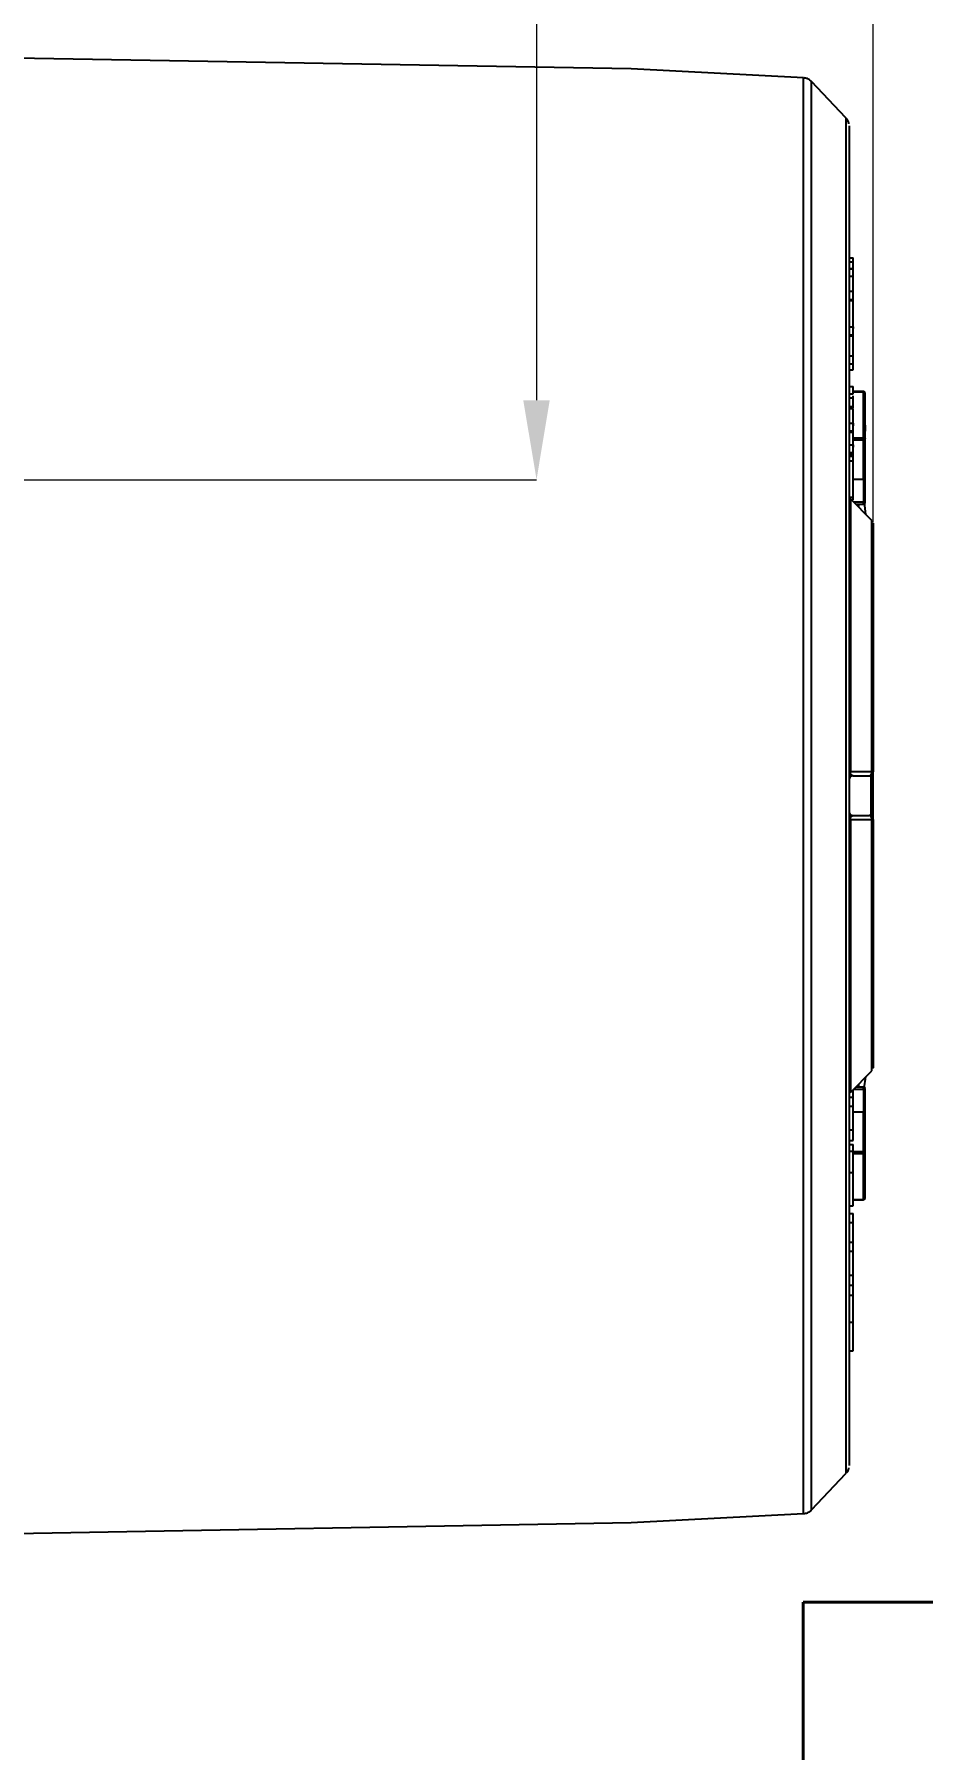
# Model space of a CAD drawing. Header units: millimetres. Extents: x 2028 to 4172, y 863 to 2379.
# Drawn here: x 3130.8 to 3242.7, y 1099.5 to 1315.4 of the extents above; entities that cross this region are included whole.
import ezdxf

# ---------------------------------------------------------------- set-up
doc = ezdxf.new("R2010")
doc.units = ezdxf.units.MM
for name, color, linetype, lineweight in [('AM_5', 3, 'Continuous', 25), ('AM_BOR', 7, 'Continuous', 50), ('粗实线', 7, 'Continuous', 40)]:
    doc.layers.add(name, color=color, linetype=linetype, lineweight=lineweight)
doc.styles.add('SLDTEXTSTYLE1', font='txt.shx', dxfattribs={"width": 0.7, "bigfont": 'gbcbig.shx'})
doc.dimstyles.new('SLDDIMSTYLE12$0', dxfattribs={"dimtxt": 12, "dimasz": 10, "dimexe": 0, "dimexo": 0.0625, "dimgap": 0.875, "dimtad": 1, "dimdec": 1, "dimlfac": 1.8, "dimrnd": 1e-09, "dimzin": 12, "dimdsep": 46, "dimtxsty": 'SLDTEXTSTYLE1', "dimcen": 0.09, "dimdle": 8.16, "dimclrd": 3, "dimclre": 3, "dimadec": 0, "dimazin": 3, "dimtfac": 1, "dimtdec": 1, "dimtofl": 0, "dimtmove": 0, "dimatfit": 3, "dimfxl": 0, "dimfrac": 2, "dimtolj": 1, "dimlwd": 5, "dimlwe": 5, "dimarcsym": 0})

# ---------------------------------------------------------------- blocks, each defined once
blk = doc.blocks.new('*D45')
at = {"layer": 'AM_5', "color": 3, "lineweight": 5, "transparency": 16777216}
blk.add_line((3064.46, 1331.08), (3064.46, 1409.27), dxfattribs=at)
at = {"layer": 'AM_5', "color": 3, "linetype": 'Continuous', "lineweight": 5, "transparency": 16777216}
for p, q in [((3074.46, 1409.27), (3226.46, 1409.27)), ((3236.46, 1253.93), (3236.46, 1409.27))]:
    blk.add_line(p, q, dxfattribs=at)
at = {"layer": 'AM_5', "color": 3, "transparency": 16777216}
for points in [[(3074.46, 1410.93), (3074.46, 1407.6), (3064.46, 1409.27)], [(3226.46, 1410.93), (3226.46, 1407.6), (3236.46, 1409.27)]]:
    blk.add_solid(points, dxfattribs=at)
at = {"layer": 'Defpoints', "color": 0, "transparency": 16777216}
for p in [(3236.46, 1409.27), (3064.46, 1331.02), (3236.46, 1253.86)]:
    blk.add_point(p, dxfattribs=at)
at = {"layer": 'AM_5', "color": 0, "transparency": 16777216, "insert": (3150.46, 1416.14), "char_height": 12, "attachment_point": 5, "style": 'SLDTEXTSTYLE1'}
blk.add_mtext('\\A1;175', dxfattribs=at)
blk = doc.blocks.new('*D47')
at = {"layer": 'AM_5', "color": 3, "lineweight": 5, "transparency": 16777216}
blk.add_line((3236.01, 1331.08), (3236.01, 1408.56), dxfattribs=at)
at = {"layer": 'AM_5', "color": 3, "linetype": 'Continuous', "lineweight": 5, "transparency": 16777216}
for p, q in [((3246.01, 1408.56), (3398.01, 1408.56)), ((3408.01, 1253.93), (3408.01, 1408.56))]:
    blk.add_line(p, q, dxfattribs=at)
at = {"layer": 'AM_5', "color": 3, "transparency": 16777216}
for points in [[(3246.01, 1410.23), (3246.01, 1406.9), (3236.01, 1408.56)], [(3398.01, 1410.23), (3398.01, 1406.9), (3408.01, 1408.56)]]:
    blk.add_solid(points, dxfattribs=at)
at = {"layer": 'Defpoints', "color": 0, "transparency": 16777216}
for p in [(3408.01, 1408.56), (3236.01, 1331.02), (3408.01, 1253.86)]:
    blk.add_point(p, dxfattribs=at)
at = {"layer": 'AM_5', "color": 0, "transparency": 16777216, "insert": (3311.72, 1415.44), "char_height": 12, "attachment_point": 5, "style": 'SLDTEXTSTYLE1'}
blk.add_mtext('\\A1;195', dxfattribs=at)
blk = doc.blocks.new('*D61')
at = {"layer": 'AM_5', "color": 3, "lineweight": 5, "transparency": 16777216}
blk.add_line((3179.73, 1376.79), (3194.08, 1376.79), dxfattribs=at)
at = {"layer": 'AM_5', "color": 3, "linetype": 'Continuous', "lineweight": 5, "transparency": 16777216}
for p, q in [((3194.08, 1366.79), (3194.08, 1269.34)), ((2934.13, 1259.34), (3194.08, 1259.34))]:
    blk.add_line(p, q, dxfattribs=at)
at = {"layer": 'AM_5', "color": 3, "transparency": 16777216}
for points in [[(3192.41, 1366.79), (3195.74, 1366.79), (3194.08, 1376.79)], [(3192.41, 1269.34), (3195.74, 1269.34), (3194.08, 1259.34)]]:
    blk.add_solid(points, dxfattribs=at)
at = {"layer": 'Defpoints', "color": 0, "transparency": 16777216}
for p in [(3179.67, 1376.79), (2934.07, 1259.34), (3194.08, 1259.34)]:
    blk.add_point(p, dxfattribs=at)
at = {"layer": 'AM_5', "color": 0, "transparency": 16777216, "insert": (3187.2, 1327.29), "char_height": 12, "attachment_point": 5, "rotation": 90, "style": 'SLDTEXTSTYLE1'}
blk.add_mtext('\\A1;115', dxfattribs=at)
blk = doc.blocks.new('rA3')
at = {"layer": '粗实线'}
for p, q in [((568.384, 174.26), (568.384, 129.26)), ((748.384, 174.26), (568.384, 174.26))]:
    blk.add_line(p, q, dxfattribs=at)

msp = doc.modelspace()

# ---------------------------------------------------------------- linework, layer by layer
at = {"color": 7, "linetype": 'Continuous', "lineweight": 25}
for p, q in [((3205.987, 1311.05), (3076.461, 1313.311)), ((3227.715, 1309.911), (3205.987, 1311.05)), ((3233.049, 1304.889), (3228.725, 1309.446)), ((3233.461, 1287.261), (3233.961, 1287.261)), ((3233.461, 1286.75), (3233.961, 1286.75)), ((3233.961, 1286.75), (3233.961, 1287.261)), ((3233.961, 1285.92), (3233.961, 1286.75)), ((3233.461, 1285.92), (3233.961, 1285.92)), ((3233.461, 1285.857), (3233.961, 1285.857)), ((3233.461, 1284.963), (3233.961, 1284.963)), ((3233.961, 1284.963), (3233.961, 1285.857)), ((3233.461, 1283.048), (3233.961, 1283.048)), ((3233.961, 1282.027), (3233.961, 1283.048)), ((3233.461, 1282.027), (3233.961, 1282.027)), ((3233.461, 1281.899), (3233.961, 1281.899)), ((3233.961, 1282.155), (3233.961, 1282.15)), ((3233.961, 1281.899), (3233.961, 1282.027)), ((3233.961, 1278.581), (3233.961, 1281.899)), ((3233.461, 1278.581), (3233.961, 1278.581)), ((3233.961, 1277.559), (3233.961, 1278.581)), ((3233.461, 1277.559), (3233.961, 1277.559)), ((3233.461, 1277.432), (3233.961, 1277.432)), ((3233.961, 1277.432), (3233.961, 1277.559)), ((3233.961, 1274.942), (3233.961, 1277.432)), ((3233.461, 1274.942), (3233.961, 1274.942)), ((3233.461, 1273.921), (3233.961, 1273.921)), ((3233.961, 1273.921), (3233.961, 1274.942)), ((3233.961, 1273.155), (3233.961, 1273.921)), ((3233.461, 1273.155), (3233.961, 1273.155)), ((3233.461, 1271.049), (3233.961, 1271.049)), ((3233.461, 1270.156), (3233.961, 1270.156)), ((3233.461, 1269.645), (3233.961, 1269.645)), ((3233.961, 1270.156), (3233.961, 1271.049)), ((3235.261, 1270.42), (3233.961, 1270.42)), ((3233.961, 1270.386), (3235.261, 1270.386)), ((3233.961, 1268.56), (3233.961, 1269.645)), ((3233.461, 1268.56), (3233.961, 1268.56)), ((3233.461, 1268.369), (3233.961, 1268.369)), ((3233.461, 1268.305), (3233.961, 1268.305)), ((3233.961, 1268.369), (3233.961, 1268.56)), ((3233.961, 1266.454), (3233.961, 1268.305)), ((3233.461, 1266.454), (3233.961, 1266.454)), ((3233.461, 1265.496), (3233.961, 1265.496)), ((3233.461, 1265.305), (3233.961, 1265.305)), ((3233.961, 1265.496), (3233.961, 1266.454)), ((3233.961, 1265.305), (3233.961, 1265.496)), ((3233.961, 1263.709), (3233.961, 1265.305)), ((3235.461, 1266.196), (3235.461, 1265.431)), ((3233.461, 1263.709), (3233.961, 1263.709)), ((3233.961, 1264.605), (3235.261, 1264.605)), ((3233.961, 1264.351), (3235.261, 1264.351)), ((3233.961, 1262.752), (3233.961, 1263.709)), ((3235.261, 1259.419), (3235.261, 1264.351)), ((3235.461, 1259.56), (3235.461, 1264.493)), ((3233.461, 1262.752), (3233.961, 1262.752)), ((3233.961, 1262.56), (3233.461, 1262.56)), ((3233.461, 1262.433), (3233.961, 1262.433)), ((3233.461, 1262.305), (3233.961, 1262.305)), ((3233.461, 1261.731), (3233.961, 1261.731)), ((3233.961, 1262.56), (3233.961, 1262.752)), ((3233.961, 1262.433), (3233.961, 1262.56)), ((3233.961, 1262.369), (3233.961, 1262.433)), ((3233.961, 1262.305), (3233.961, 1262.369)), ((3233.961, 1261.731), (3233.961, 1262.305)), ((3233.961, 1259.419), (3235.261, 1259.419)), ((3233.461, 1257.135), (3233.961, 1257.135)), ((3236.314, 1254.217), (3233.607, 1256.924)), ((3233.715, 1256.816), (3233.961, 1256.816)), ((3233.961, 1256.816), (3233.961, 1257.135)), ((3235.261, 1256.494), (3234.037, 1256.494)), ((3234.291, 1256.241), (3235.261, 1256.241)), ((3234.294, 1256.237), (3235.261, 1256.237)), ((3234.657, 1255.874), (3234.657, 1256.237)), ((3234.661, 1255.871), (3234.661, 1256.237)), ((3235.261, 1256.237), (3235.261, 1256.241)), ((3236.421, 1248.202), (3236.397, 1248.13)), ((3236.415, 1248.17), (3236.434, 1248.233)), ((3236.437, 1248.246), (3236.444, 1248.269)), ((3233.608, 1222.599), (3236.315, 1222.601)), ((3233.961, 1222.07), (3235.961, 1222.07)), ((3236.315, 1222.601), (3236.315, 1223.084)), ((3236.315, 1216.539), (3233.608, 1216.542)), ((3233.84, 1217.04), (3233.961, 1217.07)), ((3233.961, 1217.07), (3235.961, 1217.07)), ((3236.315, 1215.608), (3236.315, 1216.539)), ((3236.444, 1193.722), (3236.454, 1193.724)), ((3236.397, 1191.011), (3236.421, 1190.938)), ((3236.434, 1190.908), (3236.415, 1190.971)), ((3236.461, 1190.725), (3236.436, 1190.9)), ((3236.444, 1190.872), (3236.437, 1190.895)), ((3233.607, 1182.217), (3236.314, 1184.924)), ((3234.657, 1182.903), (3234.657, 1183.267)), ((3234.661, 1182.903), (3234.661, 1183.27)), ((3235.345, 1182.763), (3235.563, 1184.173)), ((3233.461, 1181.646), (3233.961, 1181.646)), ((3233.961, 1181.646), (3233.961, 1182.57)), ((3233.961, 1180.501), (3233.961, 1181.646)), ((3234.036, 1182.646), (3235.261, 1182.646)), ((3235.261, 1182.899), (3234.29, 1182.899)), ((3235.261, 1182.903), (3234.293, 1182.903)), ((3235.261, 1182.899), (3235.261, 1182.903)), ((3233.461, 1180.501), (3233.961, 1180.501)), ((3233.961, 1177.483), (3233.961, 1180.501)), ((3235.261, 1179.721), (3233.961, 1179.721)), ((3235.261, 1174.789), (3235.261, 1179.721)), ((3235.461, 1174.647), (3235.461, 1179.58)), ((3233.961, 1177.483), (3233.461, 1177.483)), ((3233.461, 1176.194), (3233.961, 1176.194)), ((3233.461, 1175.669), (3233.961, 1175.669)), ((3233.461, 1174.822), (3233.961, 1174.822)), ((3233.961, 1174.822), (3233.961, 1175.669)), ((3233.961, 1172.147), (3233.961, 1174.822)), ((3233.961, 1174.789), (3235.261, 1174.789)), ((3233.961, 1174.535), (3235.261, 1174.535)), ((3235.461, 1171.509), (3235.461, 1174.647)), ((3233.461, 1172.147), (3233.961, 1172.147)), ((3235.461, 1168.92), (3235.461, 1171.509)), ((3233.461, 1167.962), (3233.961, 1167.962)), ((3233.961, 1168.754), (3235.261, 1168.754)), ((3233.961, 1168.72), (3235.261, 1168.72)), ((3233.461, 1167.002), (3233.961, 1167.002)), ((3233.461, 1165.859), (3233.961, 1165.859)), ((3233.961, 1163.398), (3233.961, 1165.859)), ((3233.461, 1163.398), (3233.961, 1163.398)), ((3233.461, 1162.253), (3233.961, 1162.253)), ((3233.961, 1162.253), (3233.961, 1163.398)), ((3233.961, 1159.235), (3233.961, 1162.253)), ((3233.461, 1159.235), (3233.961, 1159.235)), ((3233.461, 1157.956), (3233.961, 1157.956)), ((3233.461, 1156.712), (3233.961, 1156.712)), ((3233.461, 1153.303), (3233.961, 1153.303)), ((3233.961, 1149.691), (3233.961, 1153.303)), ((3233.461, 1149.691), (3233.961, 1149.691)), ((3228.725, 1129.695), (3233.049, 1134.251)), ((3205.987, 1128.091), (3227.715, 1129.23)), ((3076.461, 1125.83), (3205.987, 1128.091))]:
    msp.add_line(p, q, dxfattribs=at)
at = {"color": 7, "linetype": 'Continuous', "lineweight": 25, "flags": 128}
for points in [[(3227.715, 1129.23), (3227.715, 1129.238), (3227.715, 1129.49), (3227.715, 1130.092), (3227.715, 1131.041), (3227.715, 1132.332), (3227.716, 1133.963), (3227.716, 1135.925), (3227.716, 1138.211), (3227.716, 1140.814), (3227.716, 1143.721), (3227.716, 1146.923), (3227.716, 1150.406), (3227.716, 1154.158), (3227.716, 1158.163), (3227.716, 1162.406), (3227.716, 1166.871), (3227.716, 1171.541), (3227.716, 1176.396), (3227.716, 1181.419), (3227.716, 1186.59), (3227.716, 1191.889), (3227.716, 1197.296), (3227.716, 1202.788), (3227.716, 1208.346), (3227.716, 1213.947), (3227.716, 1219.57), (3227.716, 1225.193), (3227.716, 1230.795), (3227.716, 1236.352), (3227.716, 1241.845), (3227.716, 1247.251), (3227.716, 1252.55), (3227.716, 1257.721), (3227.716, 1262.744), (3227.716, 1267.6), (3227.716, 1272.269), (3227.716, 1276.735), (3227.716, 1280.978), (3227.716, 1284.983), (3227.716, 1288.735), (3227.716, 1292.218), (3227.716, 1295.42), (3227.716, 1298.327), (3227.716, 1300.929), (3227.716, 1303.216), (3227.716, 1305.178), (3227.715, 1306.808), (3227.715, 1308.1), (3227.715, 1309.049), (3227.715, 1309.65), (3227.715, 1309.903), (3227.715, 1309.911)], [(3228.725, 1129.695), (3228.725, 1129.707), (3228.725, 1129.979), (3228.725, 1130.612), (3228.725, 1131.603), (3228.725, 1132.949), (3228.725, 1134.643), (3228.725, 1136.679), (3228.725, 1139.048), (3228.725, 1141.742), (3228.725, 1144.749), (3228.725, 1148.057), (3228.725, 1151.654), (3228.725, 1155.523), (3228.725, 1159.651), (3228.725, 1164.019), (3228.725, 1168.611), (3228.725, 1173.409), (3228.725, 1178.392), (3228.725, 1183.541), (3228.725, 1188.835), (3228.725, 1194.253), (3228.725, 1199.772), (3228.725, 1205.372), (3228.725, 1211.028), (3228.725, 1216.719), (3228.725, 1222.422), (3228.725, 1228.112), (3228.725, 1233.769), (3228.725, 1239.368), (3228.725, 1244.888), (3228.725, 1250.306), (3228.725, 1255.6), (3228.725, 1260.749), (3228.725, 1265.732), (3228.725, 1270.529), (3228.725, 1275.121), (3228.725, 1279.49), (3228.725, 1283.617), (3228.725, 1287.487), (3228.725, 1291.083), (3228.725, 1294.392), (3228.725, 1297.399), (3228.725, 1300.092), (3228.725, 1302.462), (3228.725, 1304.498), (3228.725, 1306.192), (3228.725, 1307.537), (3228.725, 1308.529), (3228.725, 1309.162), (3228.725, 1309.434), (3228.725, 1309.446)], [(3233.049, 1304.889), (3233.049, 1304.882), (3233.049, 1304.628), (3233.049, 1304.017), (3233.049, 1303.05), (3233.049, 1301.731), (3233.049, 1300.067), (3233.049, 1298.063), (3233.049, 1295.73), (3233.049, 1293.076), (3233.049, 1290.112), (3233.049, 1286.851), (3233.049, 1283.307), (3233.049, 1279.495), (3233.049, 1275.431), (3233.049, 1271.131), (3233.049, 1266.615), (3233.049, 1261.9), (3233.049, 1257.007), (3233.049, 1251.957), (3233.049, 1246.77), (3233.049, 1241.469), (3233.049, 1236.075), (3233.049, 1230.612), (3233.049, 1225.103), (3233.049, 1219.57), (3233.049, 1214.038), (3233.049, 1208.528), (3233.049, 1203.065), (3233.049, 1197.672), (3233.049, 1192.371), (3233.049, 1187.184), (3233.049, 1182.134), (3233.049, 1177.241), (3233.049, 1172.526), (3233.049, 1168.009), (3233.049, 1163.71), (3233.049, 1159.645), (3233.049, 1155.833), (3233.049, 1152.289), (3233.049, 1149.029), (3233.049, 1146.065), (3233.049, 1143.411), (3233.049, 1141.077), (3233.049, 1139.074), (3233.049, 1137.41), (3233.049, 1136.091), (3233.049, 1135.124), (3233.049, 1134.513), (3233.049, 1134.259), (3233.049, 1134.251)], [(3235.261, 1270.386), (3235.261, 1270.403), (3235.261, 1270.414), (3235.261, 1270.42), (3235.261, 1270.42)], [(3235.261, 1264.605), (3235.261, 1265.443), (3235.261, 1266.251), (3235.261, 1267.029), (3235.261, 1267.773), (3235.261, 1268.482), (3235.261, 1269.155), (3235.261, 1269.79), (3235.261, 1270.386)], [(3235.261, 1264.605), (3235.3, 1264.603), (3235.337, 1264.596), (3235.372, 1264.586), (3235.402, 1264.572), (3235.427, 1264.555), (3235.445, 1264.536), (3235.457, 1264.515), (3235.461, 1264.493)], [(3235.261, 1264.351), (3235.261, 1264.378), (3235.261, 1264.407), (3235.261, 1264.44), (3235.261, 1264.474), (3235.261, 1264.508), (3235.261, 1264.542), (3235.261, 1264.575), (3235.261, 1264.605)], [(3235.261, 1259.419), (3235.261, 1259.121), (3235.261, 1258.791), (3235.261, 1258.436), (3235.261, 1258.06), (3235.261, 1257.672), (3235.261, 1257.277), (3235.261, 1256.882), (3235.261, 1256.494)], [(3233.607, 1256.924), (3233.607, 1256.843), (3233.607, 1256.4), (3233.607, 1255.577), (3233.607, 1254.382), (3233.607, 1252.827), (3233.607, 1250.928), (3233.607, 1248.706), (3233.607, 1246.183), (3233.607, 1243.385), (3233.607, 1240.34), (3233.608, 1237.081), (3233.608, 1233.641), (3233.608, 1230.056), (3233.608, 1226.363), (3233.608, 1222.599)], [(3235.261, 1256.299), (3235.261, 1256.319), (3235.261, 1256.341), (3235.261, 1256.365), (3235.261, 1256.39), (3235.261, 1256.416), (3235.261, 1256.442), (3235.261, 1256.468), (3235.261, 1256.494)], [(3235.261, 1256.241), (3235.261, 1256.242), (3235.261, 1256.245), (3235.261, 1256.25), (3235.261, 1256.257), (3235.261, 1256.265), (3235.261, 1256.275), (3235.261, 1256.286), (3235.261, 1256.299)], [(3235.564, 1254.967), (3235.425, 1256.107), (3235.397, 1256.291)], [(3236.315, 1223.084), (3236.315, 1226.066), (3236.315, 1229.465), (3236.315, 1232.763), (3236.315, 1235.926), (3236.315, 1238.922), (3236.315, 1241.722), (3236.315, 1244.295), (3236.315, 1246.617), (3236.315, 1248.662), (3236.315, 1250.411), (3236.314, 1251.846), (3236.314, 1252.952), (3236.314, 1253.717), (3236.314, 1254.134), (3236.314, 1254.217)], [(3236.172, 1222.117), (3236.172, 1219.57), (3236.172, 1217.023)], [(3233.608, 1216.542), (3233.608, 1212.778), (3233.608, 1209.084), (3233.608, 1205.499), (3233.608, 1202.059), (3233.607, 1198.801), (3233.607, 1195.756), (3233.607, 1192.958), (3233.607, 1190.435), (3233.607, 1188.212), (3233.607, 1186.314), (3233.607, 1184.759), (3233.607, 1183.564), (3233.607, 1182.741), (3233.607, 1182.298), (3233.607, 1182.217)], [(3236.314, 1184.924), (3236.314, 1185.006), (3236.314, 1185.424), (3236.314, 1186.189), (3236.314, 1187.295), (3236.315, 1188.729), (3236.315, 1190.478), (3236.315, 1192.524), (3236.315, 1194.846), (3236.315, 1197.419), (3236.315, 1200.218), (3236.315, 1203.215), (3236.315, 1206.378), (3236.315, 1209.676), (3236.315, 1213.075), (3236.315, 1215.608)], [(3235.261, 1182.841), (3235.261, 1182.853), (3235.261, 1182.865), (3235.261, 1182.875), (3235.261, 1182.883), (3235.261, 1182.89), (3235.261, 1182.895), (3235.261, 1182.898), (3235.261, 1182.899)], [(3235.261, 1182.646), (3235.261, 1182.672), (3235.261, 1182.698), (3235.261, 1182.724), (3235.261, 1182.75), (3235.261, 1182.775), (3235.261, 1182.799), (3235.261, 1182.821), (3235.261, 1182.841)], [(3235.261, 1182.646), (3235.261, 1182.258), (3235.261, 1181.863), (3235.261, 1181.468), (3235.261, 1181.079), (3235.261, 1180.704), (3235.261, 1180.348), (3235.261, 1180.019), (3235.261, 1179.721)], [(3235.261, 1174.535), (3235.261, 1174.565), (3235.261, 1174.598), (3235.261, 1174.632), (3235.261, 1174.666), (3235.261, 1174.7), (3235.261, 1174.732), (3235.261, 1174.762), (3235.261, 1174.789)], [(3235.261, 1174.535), (3235.3, 1174.537), (3235.337, 1174.544), (3235.372, 1174.554), (3235.402, 1174.568), (3235.427, 1174.585), (3235.445, 1174.604), (3235.457, 1174.625), (3235.461, 1174.647)], [(3235.261, 1168.754), (3235.261, 1169.35), (3235.261, 1169.985), (3235.261, 1170.658), (3235.261, 1171.367), (3235.261, 1172.111), (3235.261, 1172.889), (3235.261, 1173.697), (3235.261, 1174.535)], [(3235.261, 1168.778), (3235.261, 1168.756), (3235.261, 1168.739), (3235.261, 1168.727), (3235.261, 1168.72), (3235.261, 1168.72)], [(3235.261, 1168.72), (3235.261, 1168.72), (3235.261, 1168.726), (3235.261, 1168.737), (3235.261, 1168.754)]]:
    msp.add_lwpolyline(points, dxfattribs=at)
at = {"color": 7, "linetype": 'Continuous', "lineweight": 25}
for centre, radius, start, end in [((3235.276, 1270.201), 0.185, 5.85572, 94.84996), ((3235.286, 1264.528), 0.179, 261.95044, 348.57855), ((3235.286, 1259.596), 0.179, 261.95044, 348.57855), ((3235.307, 1256.267), 0.232, 48.45882, 101.56135), ((3235.261, 1256.441), 0.2, 269.98753, 359.98753), ((3235.261, 1256.437), 0.2, 270, 360), ((3233.961, 1221.57), 0.5, 89.99997, 180), ((3235.961, 1222.57), 0.5, 270, 360), ((3236.333, 1222.325), 0.277, 62.37638, 93.77215), ((3233.961, 1217.57), 0.5, 180, 270.00004), ((3235.961, 1216.57), 0.5, 360, 90), ((3236.333, 1216.815), 0.277, 266.22785, 297.62362), ((3235.261, 1182.703), 0.2, 360, 90), ((3235.261, 1182.699), 0.2, 0.01246, 90.01247), ((3235.307, 1182.873), 0.232, 258.43864, 311.54119), ((3235.286, 1179.544), 0.179, 11.42145, 98.04956), ((3235.286, 1174.612), 0.179, 11.42145, 98.04956), ((3235.276, 1168.938), 0.185, 265.15004, 354.14429)]:
    msp.add_arc(centre, radius, start, end, dxfattribs=at)
for points, knots in [([(3228.731, 1309.417), (3228.694, 1309.463), (3228.551, 1309.638), (3228.204, 1309.836), (3227.884, 1309.879), (3227.728, 1309.9)], [0, 0, 0, 0, 0.1560443, 0.589322, 1, 1, 1, 1]), ([(3233.432, 1304.135), (3233.398, 1304.275), (3233.336, 1304.528), (3233.169, 1304.726), (3233.094, 1304.815)], [0, 0, 0, 0, 0.5529909, 1, 1, 1, 1]), ([(3233.461, 1303.85), (3233.461, 1303.792), (3233.461, 1303.677), (3233.461, 1302.32), (3233.461, 1300.109), (3233.461, 1296.986), (3233.461, 1293.007), (3233.461, 1288.211), (3233.461, 1282.653), (3233.461, 1276.394), (3233.461, 1269.504), (3233.461, 1262.059), (3233.461, 1254.142), (3233.461, 1245.841), (3233.461, 1237.248), (3233.461, 1228.458), (3233.461, 1222.533), (3233.461, 1219.57)], [0, 0, 0, 0, 0.0663505, 0.1330398, 0.199729, 0.2664183, 0.3331075, 0.3997968, 0.466486, 0.5331753, 0.5998645, 0.6665538, 0.733243, 0.7999323, 0.8666215, 0.9333108, 1, 1, 1, 1]), ([(3233.961, 1283.048), (3233.961, 1283.31), (3233.961, 1283.766), (3233.961, 1284.317), (3233.961, 1284.635), (3233.961, 1284.776), (3233.961, 1284.847), (3233.961, 1284.907), (3233.961, 1284.944), (3233.961, 1284.963)], [0, 0, 0, 0, 0.4018451, 0.700925, 0.8501447, 0.9000038, 0.92545, 0.9625731, 1, 1, 1, 1]), ([(3233.961, 1278.453), (3233.961, 1278.909), (3233.961, 1279.746), (3233.961, 1280.568), (3233.961, 1280.942)], [0, 0, 0, 0, 0.5444227, 1, 1, 1, 1]), ([(3233.961, 1278.581), (3233.961, 1278.562), (3233.961, 1278.527), (3233.961, 1278.469), (3233.961, 1278.411), (3233.961, 1278.382), (3233.961, 1278.384), (3233.961, 1278.385)], [0, 0, 0, 0, 0.1133857, 0.2261004, 0.4521085, 0.9035522, 1, 1, 1, 1]), ([(3233.961, 1269.645), (3233.961, 1269.66), (3233.961, 1269.748), (3233.961, 1269.835), (3233.961, 1269.906)], [0, 0, 0, 0, 0.1741084, 1, 1, 1, 1]), ([(3235.446, 1270.274), (3235.444, 1270.285), (3235.44, 1270.305), (3235.425, 1270.335), (3235.405, 1270.361), (3235.379, 1270.382), (3235.351, 1270.4), (3235.32, 1270.412), (3235.29, 1270.419), (3235.27, 1270.42), (3235.261, 1270.42)], [0, 0, 0, 0, 0.1371732, 0.2714331, 0.4024836, 0.5300389, 0.6538238, 0.7735757, 0.8890458, 1, 1, 1, 1]), ([(3233.961, 1266.454), (3233.961, 1266.429), (3233.961, 1266.392), (3233.961, 1266.341), (3233.961, 1266.296), (3233.961, 1266.246), (3233.961, 1266.169), (3233.961, 1266.116), (3233.961, 1266.127), (3233.961, 1266.135)], [0, 0, 0, 0, 0.0628935, 0.0931861, 0.1255191, 0.1834586, 0.2508615, 0.5002621, 1, 1, 1, 1]), ([(3233.961, 1263.709), (3233.961, 1263.694), (3233.961, 1263.667), (3233.961, 1263.628), (3233.961, 1263.595), (3233.961, 1263.539), (3233.961, 1263.479), (3233.961, 1263.446), (3233.961, 1263.451), (3233.961, 1263.453)], [0, 0, 0, 0, 0.0518131, 0.0882956, 0.1299462, 0.1775457, 0.3534829, 0.7059159, 1, 1, 1, 1]), ([(3233.961, 1257.135), (3233.961, 1257.654), (3233.961, 1258.683), (3233.961, 1260.227), (3233.961, 1261.226), (3233.961, 1261.731)], [0, 0, 0, 0, 0.3347977, 0.6633059, 1, 1, 1, 1]), ([(3235.461, 1256.441), (3235.461, 1256.713), (3235.461, 1257.267), (3235.461, 1258.12), (3235.461, 1258.921), (3235.461, 1259.35), (3235.461, 1259.56)], [0, 0, 0, 0, 0.245589, 0.5, 0.754411, 1, 1, 1, 1]), ([(3236.461, 1253.863), (3236.461, 1253.819), (3236.461, 1253.728), (3236.461, 1252.986), (3236.461, 1251.55), (3236.461, 1249.004), (3236.461, 1245.46), (3236.461, 1241.735), (3236.461, 1238.196), (3236.461, 1234.423), (3236.461, 1230.512), (3236.461, 1226.56), (3236.461, 1223.888), (3236.461, 1222.57)], [0, 0, 0, 0, 0.0782769, 0.15871, 0.2411685, 0.3693291, 0.4998887, 0.586965, 0.6733385, 0.7588314, 0.8412717, 0.9217141, 1, 1, 1, 1]), ([(3236.461, 1248.415), (3236.461, 1248.547), (3236.461, 1248.812), (3236.461, 1249.173), (3236.461, 1249.509), (3236.461, 1249.817), (3236.461, 1250.096), (3236.461, 1250.346), (3236.461, 1250.497), (3236.461, 1250.6), (3236.461, 1250.716), (3236.461, 1250.87), (3236.461, 1251.011), (3236.461, 1251.217), (3236.461, 1251.256), (3236.461, 1251.288)], [0, 0, 0, 0, 0.0714438, 0.1428837, 0.2143199, 0.285763, 0.3572067, 0.4286378, 0.5000556, 0.5040645, 0.5360484, 0.6252562, 0.6932376, 0.7500931, 1, 1, 1, 1]), ([(3236.391, 1248.126), (3236.408, 1248.164), (3236.45, 1248.255), (3236.457, 1248.356), (3236.461, 1248.415)], [0, 0, 0, 0, 0.4097539, 1, 1, 1, 1]), ([(3236.461, 1248.415), (3236.461, 1248.367), (3236.461, 1248.317), (3236.444, 1248.269), (3236.443, 1248.267)], [0, 0, 0, 0, 0.946273, 1, 1, 1, 1]), ([(3233.59, 1222.157), (3233.612, 1222.142), (3233.671, 1222.103), (3233.775, 1222.101), (3233.84, 1222.1)], [0, 0, 0, 0, 0.3808157, 1, 1, 1, 1]), ([(3233.961, 1222.07), (3233.92, 1222.076), (3233.841, 1222.086), (3233.745, 1222.164), (3233.679, 1222.264), (3233.639, 1222.355), (3233.615, 1222.451), (3233.607, 1222.536), (3233.607, 1222.578), (3233.608, 1222.599)], [0, 0, 0, 0, 0.2865456, 0.5610687, 0.6891901, 0.8054766, 0.906505, 0.9531764, 1, 1, 1, 1]), ([(3235.961, 1222.07), (3236.007, 1222.078), (3236.081, 1222.089), (3236.165, 1222.157), (3236.223, 1222.228), (3236.267, 1222.312), (3236.309, 1222.436), (3236.312, 1222.536), (3236.315, 1222.601)], [0, 0, 0, 0, 0.238585, 0.3787456, 0.4999975, 0.6362115, 0.761415, 1, 1, 1, 1]), ([(3233.461, 1219.57), (3233.461, 1216.608), (3233.461, 1210.682), (3233.461, 1201.893), (3233.461, 1193.3), (3233.461, 1184.999), (3233.461, 1177.082), (3233.461, 1169.637), (3233.461, 1162.747), (3233.461, 1156.488), (3233.461, 1150.93), (3233.461, 1146.134), (3233.461, 1142.155), (3233.461, 1139.032), (3233.461, 1136.821), (3233.461, 1135.464), (3233.461, 1135.348), (3233.461, 1135.29)], [0, 0, 0, 0, 0.066684, 0.133368, 0.200052, 0.266736, 0.33342, 0.400104, 0.466788, 0.533472, 0.600156, 0.66684, 0.7335241, 0.8002081, 0.8668921, 0.9335761, 1, 1, 1, 1]), ([(3233.84, 1217.04), (3233.775, 1217.039), (3233.671, 1217.038), (3233.613, 1216.998), (3233.59, 1216.983)], [0, 0, 0, 0, 0.6187385, 1, 1, 1, 1]), ([(3233.608, 1216.542), (3233.607, 1216.563), (3233.607, 1216.605), (3233.615, 1216.69), (3233.639, 1216.786), (3233.679, 1216.877), (3233.745, 1216.978), (3233.801, 1217.015), (3233.84, 1217.04)], [0, 0, 0, 0, 0.06574553, 0.13122986, 0.27289447, 0.43590199, 0.61544419, 1, 1, 1, 1]), ([(3236.315, 1216.539), (3236.312, 1216.605), (3236.309, 1216.705), (3236.267, 1216.829), (3236.223, 1216.912), (3236.165, 1216.983), (3236.081, 1217.052), (3236.007, 1217.063), (3235.961, 1217.07)], [0, 0, 0, 0, 0.2385849, 0.3638389, 0.5000025, 0.6213043, 0.7614151, 1, 1, 1, 1]), ([(3236.461, 1216.57), (3236.461, 1215.209), (3236.461, 1212.485), (3236.461, 1208.513), (3236.461, 1204.697), (3236.461, 1201.096), (3236.461, 1197.76), (3236.461, 1194.737), (3236.461, 1192.071), (3236.461, 1189.8), (3236.461, 1187.959), (3236.461, 1186.564), (3236.461, 1185.675), (3236.461, 1185.263), (3236.461, 1185.32), (3236.461, 1185.335)], [0, 0, 0, 0, 0.0808771, 0.1617542, 0.24263131, 0.32350841, 0.40438551, 0.48526261, 0.56613971, 0.64701681, 0.72789392, 0.80877102, 0.88964812, 0.97052522, 1, 1, 1, 1]), ([(3236.438, 1190.89), (3236.441, 1190.882), (3236.46, 1190.829), (3236.46, 1190.773), (3236.461, 1190.725)], [0, 0, 0, 0, 0.1486571, 1, 1, 1, 1]), ([(3236.461, 1187.907), (3236.461, 1187.901), (3236.461, 1187.886), (3236.461, 1188.372), (3236.461, 1189.27), (3236.461, 1190.24), (3236.461, 1190.725)], [0, 0, 0, 0, 0.1673104, 0.4448736, 0.7224368, 1, 1, 1, 1]), ([(3235.461, 1179.58), (3235.461, 1179.79), (3235.461, 1180.219), (3235.461, 1181.02), (3235.461, 1181.872), (3235.461, 1182.427), (3235.461, 1182.699)], [0, 0, 0, 0, 0.245589, 0.5, 0.754411, 1, 1, 1, 1]), ([(3233.961, 1176.194), (3233.961, 1176.281), (3233.961, 1176.456), (3233.961, 1176.758), (3233.961, 1177.154), (3233.961, 1177.351), (3233.961, 1177.483)], [0, 0, 0, 0, 0.1250401, 0.2502359, 0.4998742, 1, 1, 1, 1]), ([(3233.961, 1167.962), (3233.961, 1167.997), (3233.961, 1168.066), (3233.961, 1168.697), (3233.961, 1169.529), (3233.961, 1170.318), (3233.961, 1171.211), (3233.961, 1171.835), (3233.961, 1172.147)], [0, 0, 0, 0, 0.25015941, 0.49958066, 0.62466902, 0.74973011, 0.87480959, 1, 1, 1, 1]), ([(3233.961, 1165.859), (3233.961, 1165.954), (3233.961, 1166.074), (3233.961, 1166.35), (3233.961, 1166.594), (3233.961, 1166.838), (3233.961, 1167.002)], [0, 0, 0, 0, 0.5004596, 0.6283614, 0.7507034, 1, 1, 1, 1]), ([(3233.961, 1157.956), (3233.961, 1158.043), (3233.961, 1158.215), (3233.961, 1158.515), (3233.961, 1158.908), (3233.961, 1159.104), (3233.961, 1159.235)], [0, 0, 0, 0, 0.125077, 0.2502224, 0.4998872, 1, 1, 1, 1]), ([(3233.961, 1156.54), (3233.961, 1156.701), (3233.961, 1156.942), (3233.961, 1157.446), (3233.961, 1157.786), (3233.961, 1157.956)], [0, 0, 0, 0, 0.5005372, 0.7503463, 1, 1, 1, 1]), ([(3233.961, 1153.303), (3233.961, 1153.707), (3233.961, 1154.513), (3233.961, 1155.503), (3233.961, 1156.156), (3233.961, 1156.504), (3233.961, 1156.65), (3233.961, 1156.706), (3233.961, 1156.71), (3233.961, 1156.712)], [0, 0, 0, 0, 0.2503213, 0.4998014, 0.6247836, 0.7496745, 0.8746984, 0.9373467, 1, 1, 1, 1]), ([(3233.146, 1134.379), (3233.18, 1134.421), (3233.274, 1134.535), (3233.362, 1134.741), (3233.417, 1134.903), (3233.429, 1134.98), (3233.43, 1134.984)], [0, 0, 0, 0, 0.2393477, 0.6547521, 0.9846919, 1, 1, 1, 1]), ([(3227.719, 1129.254), (3227.801, 1129.253), (3228.046, 1129.249), (3228.393, 1129.419), (3228.659, 1129.604), (3228.753, 1129.731), (3228.768, 1129.752)], [0, 0, 0, 0, 0.2019411, 0.6071505, 0.9370498, 1, 1, 1, 1])]:
    msp.add_open_spline(points, degree=3, knots=knots, dxfattribs=at)
for points in [[(3235.461, 1264.493), (3235.461, 1265.585), (3235.461, 1267.769), (3235.461, 1269.403), (3235.461, 1270.22)], [(3236.461, 1193.725), (3236.461, 1194.49), (3236.461, 1196.02), (3236.461, 1198.747), (3236.461, 1201.741), (3236.461, 1204.996), (3236.461, 1208.455), (3236.461, 1212.071), (3236.461, 1215.794), (3236.461, 1219.57), (3236.461, 1223.347), (3236.461, 1227.069), (3236.461, 1230.686), (3236.461, 1234.145), (3236.461, 1237.399), (3236.461, 1240.394), (3236.461, 1243.12), (3236.461, 1244.65), (3236.461, 1245.415)]]:
    msp.add_open_spline(points, degree=3, dxfattribs=at)

# ---------------------------------------------------------------- block references
at = {"layer": 'AM_BOR', "xscale": 5.104687500000001, "yscale": 5.104687500000001, "zscale": 5.104687500000001}
msp.add_blockref('rA3', (326.221, 228.534), dxfattribs=at)

# ---------------------------------------------------------------- dimensions: what is measured, and where the dimension line sits
at = {"layer": 'AM_5'}
for base, p1, p2, text, picture, middle in [((3236.461, 1409.265), (3064.461, 1331.015), (3236.461, 1253.863), '175', '*D45', (3150.461, 1409.265)), ((3408.009, 1408.563), (3236.009, 1331.015), (3408.009, 1253.863), '195', '*D47', (3311.721, 1408.563))]:
    dim = msp.add_linear_dim(base=base, p1=p1, p2=p2, text=text, dimstyle='SLDDIMSTYLE12$0', override={"dimlfac": 1}, dxfattribs=at)
    dim.commit()
    dim.dimension.update_dxf_attribs({"geometry": picture, "text_midpoint": middle, "dimtype": 160})
dim = msp.add_linear_dim(base=(3194.078, 1259.336), p1=(3179.665, 1376.785), p2=(2934.071, 1259.336), angle=90, text='115', dimstyle='SLDDIMSTYLE12$0', override={"dimlfac": 1}, dxfattribs=at)
dim.commit()
dim.dimension.update_dxf_attribs({"geometry": '*D61', "text_midpoint": (3194.078, 1327.29), "dimtype": 160})

doc.saveas('drawing.dxf')
